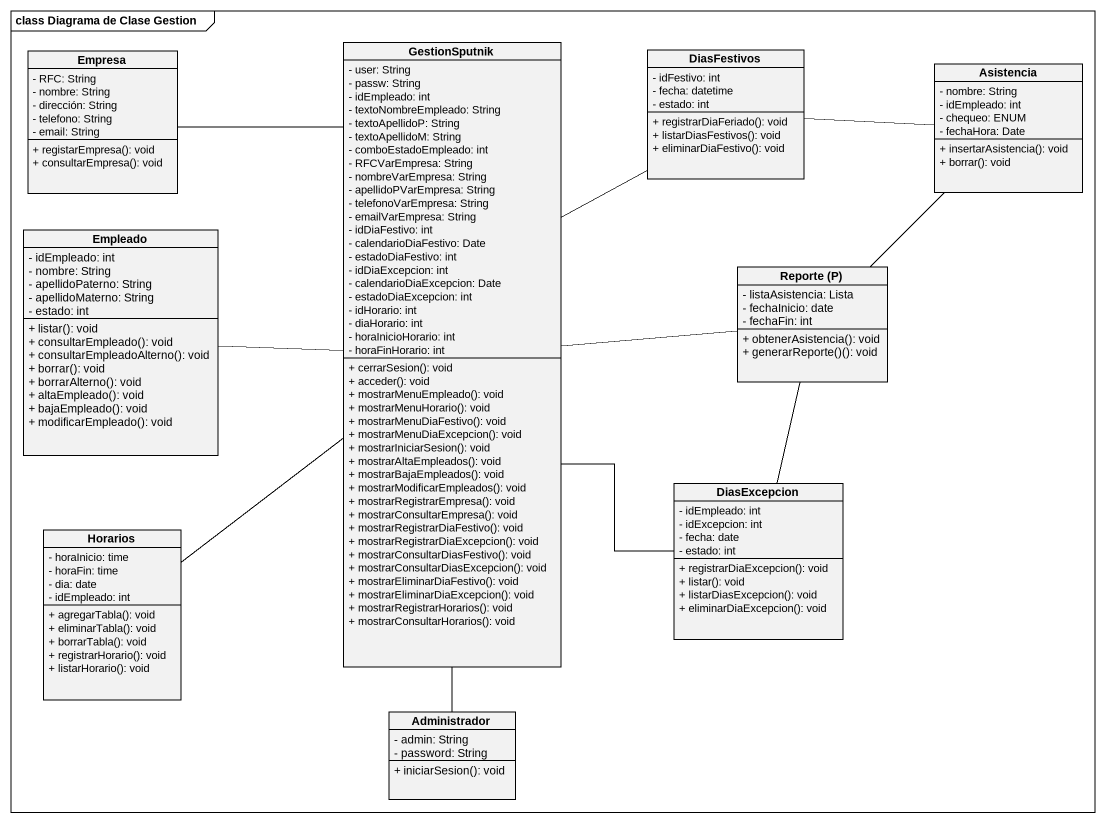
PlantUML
@startuml
mainframe class Diagrama de Clase Gestion
hide circle
hide empty members
skinparam classAttributeIconSize 0
class Empresa {
  - RFC: String
  - nombre: String
  - dirección: String
  - telefono: String
  - email: String
  + registarEmpresa(): void
  + consultarEmpresa(): void
}
class GestionSputnik {
  - user: String
  - passw: String
  - idEmpleado: int
  - textoNombreEmpleado: String
  - textoApellidoP: String
  - textoApellidoM: String
  - comboEstadoEmpleado: int
  - RFCVarEmpresa: String
  - nombreVarEmpresa: String
  - apellidoPVarEmpresa: String
  - telefonoVarEmpresa: String
  - emailVarEmpresa: String
  - idDiaFestivo: int
  - calendarioDiaFestivo: Date
  - estadoDiaFestivo: int
  - idDiaExcepcion: int
  - calendarioDiaExcepcion: Date
  - estadoDiaExcepcion: int
  - idHorario: int
  - diaHorario: int
  - horaInicioHorario: int
  - horaFinHorario: int
  + cerrarSesion(): void
  + acceder(): void
  + mostrarMenuEmpleado(): void
  + mostrarMenuHorario(): void
  + mostrarMenuDiaFestivo(): void
  + mostrarMenuDiaExcepcion(): void
  + mostrarIniciarSesion(): void
  + mostrarAltaEmpleados(): void
  + mostrarBajaEmpleados(): void
  + mostrarModificarEmpleados(): void
  + mostrarRegistrarEmpresa(): void
  + mostrarConsultarEmpresa(): void
  + mostrarRegistrarDiaFestivo(): void
  + mostrarRegistrarDiaExcepcion(): void
  + mostrarConsultarDiasFestivo(): void
  + mostrarConsultarDiasExcepcion(): void
  + mostrarEliminarDiaFestivo(): void
  + mostrarEliminarDiaExcepcion(): void
  + mostrarRegistrarHorarios(): void
  + mostrarConsultarHorarios(): void
}
class DiasFestivos {
  - idFestivo: int
  - fecha: datetime
  - estado: int
  + registrarDiaFeriado(): void
  + listarDiasFestivos(): void
  + eliminarDiaFestivo(): void
}
class Asistencia {
  - nombre: String
  - idEmpleado: int
  - chequeo: ENUM
  - fechaHora: Date
  + insertarAsistencia(): void
  + borrar(): void
}
class Empleado {
  - idEmpleado: int
  - nombre: String
  - apellidoPaterno: String
  - apellidoMaterno: String
  - estado: int
  + listar(): void
  + consultarEmpleado(): void
  + consultarEmpleadoAlterno(): void
  + borrar(): void
  + borrarAlterno(): void
  + altaEmpleado(): void
  + bajaEmpleado(): void
  + modificarEmpleado(): void
}
class "Reporte (P)" as Reporte_P {
  - listaAsistencia: Lista
  - fechaInicio: date
  - fechaFin: int
  + obtenerAsistencia(): void
  + generarReporte()(): void
}
class DiasExcepcion {
  - idEmpleado: int
  - idExcepcion: int
  - fecha: date
  - estado: int
  + registrarDiaExcepcion(): void
  + listar(): void
  + listarDiasExcepcion(): void
  + eliminarDiaExcepcion(): void
}
class Horarios {
  - horaInicio: time
  - horaFin: time
  - dia: date
  - idEmpleado: int
  + agregarTabla(): void
  + eliminarTabla(): void
  + borrarTabla(): void
  + registrarHorario(): void
  + listarHorario(): void
}
class Administrador {
  - admin: String
  - password: String
  + iniciarSesion(): void
}
GestionSputnik -up- Empresa
GestionSputnik -up- DiasFestivos
GestionSputnik -left- Empleado
GestionSputnik -right- Reporte_P
GestionSputnik -- DiasExcepcion
GestionSputnik -- Horarios
DiasFestivos -right- Asistencia
Asistencia -- Reporte_P
Reporte_P -- DiasExcepcion
Administrador -up- GestionSputnik
@enduml
